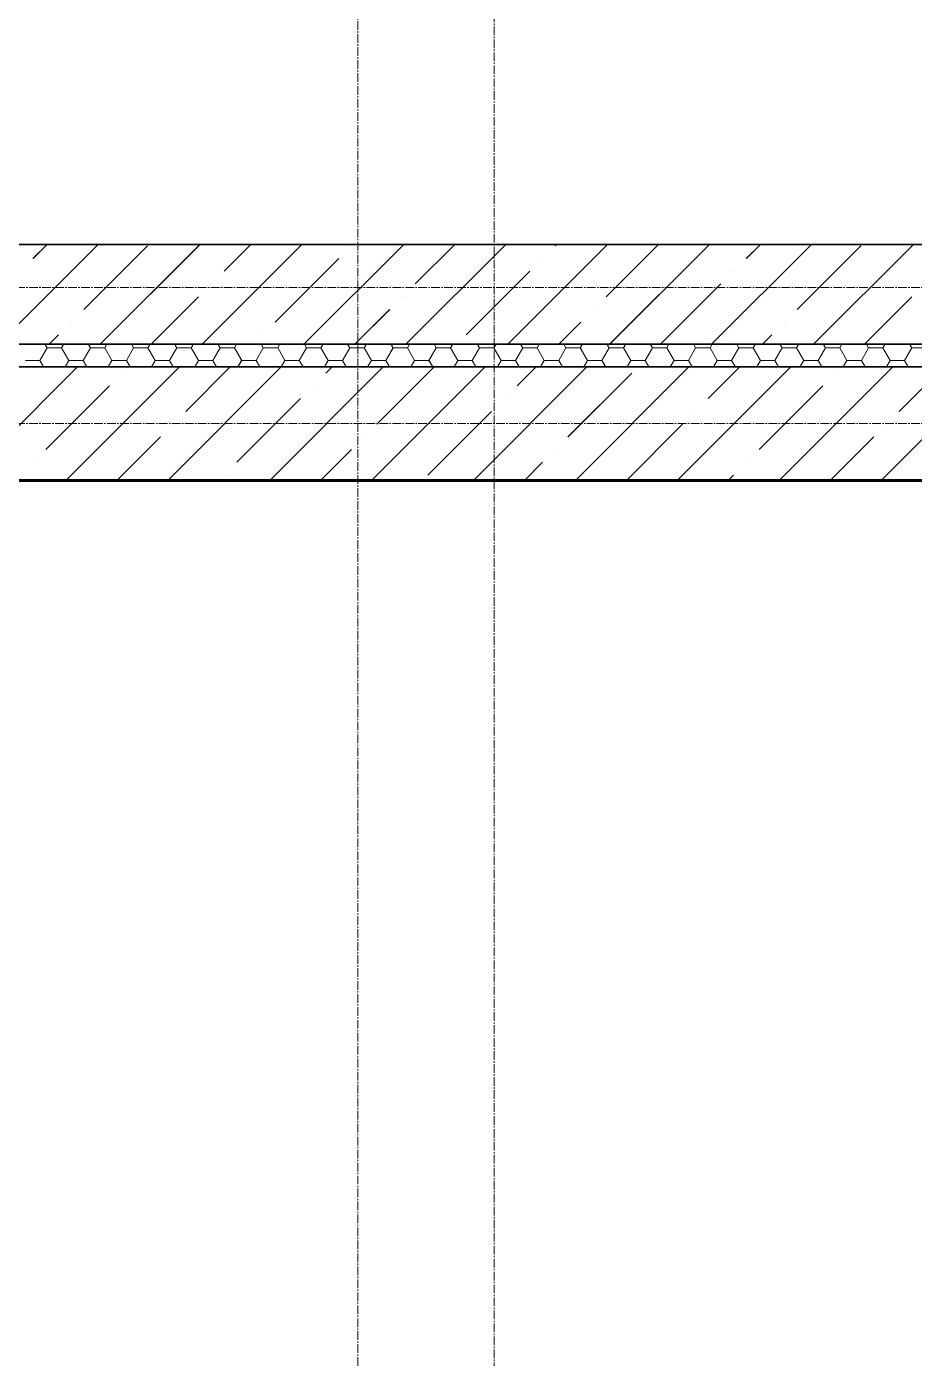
# Model space of a CAD drawing. Header units: millimetres. Extents: x 470010 to 1231400, y -134005 to 421770.
# Drawn here: x 678144 to 680099, y -31770 to -28837 of the extents above; entities that cross this region are included whole.
import ezdxf
from ezdxf.enums import TextEntityAlignment as Align

# ---------------------------------------------------------------- set-up
doc = ezdxf.new("R2010")
doc.units = ezdxf.units.MM
doc.linetypes.add('CENTER2', pattern=[28.575, 19.05, -3.175, 3.175, -3.175])
doc.layers.get('Defpoints').update_dxf_attribs({"color": 140})
for name, color, linetype, lineweight in [('0) шп потолок', 3, 'Continuous', 60), ('АР_Стены ЖБ', 7, 'Continuous', 35), ('АР_Стены_дефшов', 4, 'Continuous', 0), ('АР_Штриховка', 8, 'Continuous', 0)]:
    doc.layers.add(name, color=color, linetype=linetype, lineweight=lineweight)
doc.layers.add('РД_Оси_100', color=7, linetype='Continuous', lineweight=0, true_color=0x525252)
doc.styles.add('style1', font='ARIALN.TTF')

# ---------------------------------------------------------------- blocks, each defined once
blk = doc.blocks.new('СОШ_2200_АР_ОСИ_М100_28.05.24')
at = {"layer": 'РД_Оси_100', "color": 251, "linetype": 'CENTER2', "true_color": 0x636466}
for points in [[(5849.555, 139938.679), (6000, 139538.679), (6000, -6194.559)], [(6300, -6195.83), (6300, 139538.679), (6450, 139938.679)], [(29555, 64200), (-5454.958, 64200), (-5954.958, 64350)], [(29555, 63900), (-5454.958, 63900), (-5954.958, 63750)]]:
    blk.add_lwpolyline(points, dxfattribs=at)
blk = doc.blocks.new('A$C9108343f')
at = {"layer": '0) шп потолок'}
blk.add_lwpolyline([(14845, 61875), (14845, 70530), (7287.9, 70530), (7287.9, 61455), (13825, 61455)], dxfattribs=at)
at = {"layer": 'АР_Стены ЖБ', "color": 18, "linetype": 'Continuous', "lineweight": 35, "true_color": 0x000000}
for p, q in [((19660, 71050), (7055, 71050)), ((7055, 70830), (19880, 70830)), ((19930, 70780), (7055, 70780)), ((7055, 70530), (20180, 70530))]:
    blk.add_line(p, q, dxfattribs=at)
at = {"layer": 'АР_Стены_дефшов', "color": 18, "linetype": 'Continuous', "lineweight": 0, "true_color": 0x000000}
for p, q in [((19880, 70830), (7255, 70830)), ((7255, 70780), (19930, 70780))]:
    blk.add_line(p, q, dxfattribs=at)
at = {"layer": 'АР_Штриховка', "color": 18, "linetype": 'Continuous', "lineweight": 5, "true_color": 0x000000}
for p, q in [((12362.5, 70830), (12582.5, 71050)), ((12439.1, 71018.8), (12470.3, 71050)), ((12551.3, 70906.6), (12691.7, 71046.9)), ((12587, 70830), (12807, 71050)), ((12811.5, 70830), (13031.5, 71050)), ((12860, 70990.8), (12919.3, 71050)), ((13036, 70830), (13256, 71050)), ((13140.7, 71046.9), (13140.7, 71046.9)), ((13260.5, 70830), (13480.5, 71050)), ((13281, 70962.7), (13368.3, 71050)), ((13485, 70830), (13705, 71050)), ((13589.7, 71046.9), (13592.8, 71050)), ((13701.9, 70934.6), (13817.3, 71050)), ((13709.5, 70830), (13929.5, 71050)), ((13934.1, 70830), (14154.1, 71050)), ((14010.6, 71018.8), (14041.8, 71050)), ((14122.9, 70906.6), (14263.2, 71046.9)), ((14158.6, 70830), (14378.6, 71050)), ((12972.3, 70878.5), (13112.6, 71018.8)), ((13561.6, 71018.8), (13561.6, 71018.8)), ((13393.2, 70850.4), (13533.5, 70990.8)), ((13982.6, 70990.8), (13982.6, 70990.8)), ((12832, 70962.7), (12832, 70962.7)), ((13821.8, 70830), (13954.5, 70962.7)), ((12699.3, 70830), (12803.9, 70934.6)), ((13252.9, 70934.6), (13252.9, 70934.6)), ((14270.8, 70830), (14375.4, 70934.6)), ((13148.3, 70830), (13224.9, 70906.6)), ((13673.9, 70906.6), (13673.9, 70906.6)), ((12474.8, 70830), (12495.2, 70850.4)), ((12523.3, 70878.5), (12523.3, 70878.5)), ((12944.2, 70850.4), (12944.2, 70850.4)), ((13597.3, 70830), (13645.8, 70878.5)), ((14046.3, 70830), (14066.8, 70850.4)), ((14094.8, 70878.5), (14094.8, 70878.5)), ((12287, 70530), (12537, 70780)), ((12511.5, 70530), (12761.5, 70780)), ((12635.5, 70766.3), (12635.5, 70766.3)), ((12736, 70530), (12986, 70780)), ((12775.8, 70682.1), (12873.8, 70780)), ((12960.5, 70530), (13210.5, 70780)), ((13084.5, 70766.3), (13098.3, 70780)), ((13185, 70530), (13435, 70780)), ((13196.8, 70654), (13322.8, 70780)), ((13409.5, 70530), (13659.5, 70780)), ((13505.5, 70738.2), (13547.3, 70780)), ((13617.7, 70625.9), (13758.1, 70766.3)), ((13634.1, 70530), (13884.1, 70780)), ((13858.6, 70530), (14108.6, 70780)), ((13926.4, 70710.1), (13996.3, 70780)), ((14083.1, 70530), (14333.1, 70780)), ((14207.1, 70766.3), (14207.1, 70766.3)), ((14307.6, 70530), (14557.6, 70780)), ((14347.4, 70682.1), (14445.3, 70780)), ((12467.1, 70597.9), (12607.5, 70738.2)), ((13056.5, 70738.2), (13056.5, 70738.2)), ((14038.7, 70597.9), (14179, 70738.2)), ((12888.1, 70569.8), (13028.4, 70710.1)), ((13477.4, 70710.1), (13477.4, 70710.1)), ((13309, 70541.7), (13449.4, 70682.1)), ((13898.4, 70682.1), (13898.4, 70682.1)), ((12747.8, 70654), (12747.8, 70654)), ((13746.3, 70530), (13870.3, 70654)), ((14319.3, 70654), (14319.3, 70654)), ((12623.8, 70530), (12719.7, 70625.9)), ((13168.7, 70625.9), (13168.7, 70625.9)), ((14195.3, 70530), (14291.3, 70625.9)), ((13072.8, 70530), (13140.7, 70597.9)), ((13589.7, 70597.9), (13589.7, 70597.9)), ((12439.1, 70569.8), (12439.1, 70569.8)), ((13521.8, 70530), (13561.6, 70569.8)), ((14010.6, 70569.8), (14010.6, 70569.8)), ((12860, 70541.7), (12860, 70541.7)), ((13970.8, 70530), (13982.6, 70541.7))]:
    blk.add_line(p, q, dxfattribs=at)
at = {"layer": 'АР_Штриховка', "color": 18, "linetype": 'Continuous', "lineweight": 0, "true_color": 0x000000}
for p, q in [((12454.3, 70794.2), (12470.2, 70821.7)), ((12470.2, 70821.7), (12465.4, 70830)), ((12470.2, 70821.7), (12501.9, 70821.7)), ((12501.9, 70821.7), (12506.7, 70830)), ((12517.8, 70794.2), (12501.9, 70821.7)), ((12549.5, 70794.2), (12565.4, 70821.7)), ((12565.4, 70821.7), (12560.6, 70830)), ((12565.4, 70821.7), (12597.2, 70821.7)), ((12597.2, 70821.7), (12602, 70830)), ((12613, 70794.2), (12597.2, 70821.7)), ((12644.8, 70794.2), (12660.7, 70821.7)), ((12660.7, 70821.7), (12655.9, 70830)), ((12660.7, 70821.7), (12692.4, 70821.7)), ((12692.4, 70821.7), (12697.2, 70830)), ((12708.3, 70794.2), (12692.4, 70821.7)), ((12740, 70794.2), (12755.9, 70821.7)), ((12755.9, 70821.7), (12751.1, 70830)), ((12755.9, 70821.7), (12787.7, 70821.7)), ((12787.7, 70821.7), (12792.5, 70830)), ((12803.5, 70794.2), (12787.7, 70821.7)), ((12835.3, 70794.2), (12851.2, 70821.7)), ((12851.2, 70821.7), (12846.4, 70830)), ((12851.2, 70821.7), (12882.9, 70821.7)), ((12882.9, 70821.7), (12887.7, 70830)), ((12898.8, 70794.2), (12882.9, 70821.7)), ((12930.5, 70794.2), (12946.4, 70821.7)), ((12946.4, 70821.7), (12941.6, 70830)), ((12946.4, 70821.7), (12978.2, 70821.7)), ((12978.2, 70821.7), (12983, 70830)), ((12994, 70794.2), (12978.2, 70821.7)), ((13025.8, 70794.2), (13041.7, 70821.7)), ((13041.7, 70821.7), (13036.9, 70830)), ((13041.7, 70821.7), (13073.4, 70821.7)), ((13073.4, 70821.7), (13078.2, 70830)), ((13089.3, 70794.2), (13073.4, 70821.7)), ((13121, 70794.2), (13136.9, 70821.7)), ((13136.9, 70821.7), (13132.1, 70830)), ((13136.9, 70821.7), (13168.7, 70821.7)), ((13168.7, 70821.7), (13173.5, 70830)), ((13184.5, 70794.2), (13168.7, 70821.7)), ((13216.3, 70794.2), (13232.2, 70821.7)), ((13232.2, 70821.7), (13227.4, 70830)), ((13232.2, 70821.7), (13263.9, 70821.7)), ((13263.9, 70821.7), (13268.7, 70830)), ((13279.8, 70794.2), (13263.9, 70821.7)), ((13311.5, 70794.2), (13327.4, 70821.7)), ((13327.4, 70821.7), (13322.6, 70830)), ((13327.4, 70821.7), (13359.2, 70821.7)), ((13359.2, 70821.7), (13364, 70830)), ((13375, 70794.2), (13359.2, 70821.7)), ((13406.8, 70794.2), (13422.7, 70821.7)), ((13422.7, 70821.7), (13417.9, 70830)), ((13422.7, 70821.7), (13454.4, 70821.7)), ((13454.4, 70821.7), (13459.2, 70830)), ((13470.3, 70794.2), (13454.4, 70821.7)), ((13502, 70794.2), (13517.9, 70821.7)), ((13517.9, 70821.7), (13513.1, 70830)), ((13517.9, 70821.7), (13549.7, 70821.7)), ((13549.7, 70821.7), (13554.5, 70830)), ((13565.5, 70794.2), (13549.7, 70821.7)), ((13597.3, 70794.2), (13613.2, 70821.7)), ((13613.2, 70821.7), (13608.4, 70830)), ((13613.2, 70821.7), (13644.9, 70821.7)), ((13644.9, 70821.7), (13649.7, 70830)), ((13660.8, 70794.2), (13644.9, 70821.7)), ((13692.5, 70794.2), (13708.4, 70821.7)), ((13708.4, 70821.7), (13703.6, 70830)), ((13708.4, 70821.7), (13740.2, 70821.7)), ((13740.2, 70821.7), (13745, 70830)), ((13756, 70794.2), (13740.2, 70821.7)), ((13787.8, 70794.2), (13803.7, 70821.7)), ((13803.7, 70821.7), (13798.9, 70830)), ((13803.7, 70821.7), (13835.4, 70821.7)), ((13835.4, 70821.7), (13840.2, 70830)), ((13851.3, 70794.2), (13835.4, 70821.7)), ((13883, 70794.2), (13898.9, 70821.7)), ((13898.9, 70821.7), (13894.1, 70830)), ((13898.9, 70821.7), (13930.7, 70821.7)), ((13930.7, 70821.7), (13935.5, 70830)), ((13946.5, 70794.2), (13930.7, 70821.7)), ((13978.3, 70794.2), (13994.2, 70821.7)), ((13994.2, 70821.7), (13989.4, 70830)), ((13994.2, 70821.7), (14025.9, 70821.7)), ((14025.9, 70821.7), (14030.7, 70830)), ((14041.8, 70794.2), (14025.9, 70821.7)), ((14073.5, 70794.2), (14089.4, 70821.7)), ((14089.4, 70821.7), (14084.6, 70830)), ((14089.4, 70821.7), (14121.2, 70821.7)), ((14121.2, 70821.7), (14126, 70830)), ((14137, 70794.2), (14121.2, 70821.7)), ((14168.8, 70794.2), (14184.7, 70821.7)), ((14184.7, 70821.7), (14179.9, 70830)), ((14184.7, 70821.7), (14216.4, 70821.7)), ((14216.4, 70821.7), (14221.2, 70830)), ((14232.3, 70794.2), (14216.4, 70821.7)), ((14264, 70794.2), (14279.9, 70821.7)), ((14279.9, 70821.7), (14275.1, 70830)), ((14279.9, 70821.7), (14311.7, 70821.7)), ((14311.7, 70821.7), (14316.5, 70830)), ((14327.5, 70794.2), (14311.7, 70821.7)), ((14359.3, 70794.2), (14375.2, 70821.7)), ((14375.2, 70821.7), (14370.4, 70830)), ((14375.2, 70821.7), (14406.9, 70821.7)), ((12422.5, 70794.2), (12454.3, 70794.2)), ((12462.5, 70780), (12454.3, 70794.2)), ((12509.6, 70780), (12517.8, 70794.2)), ((12517.8, 70794.2), (12549.5, 70794.2)), ((12557.7, 70780), (12549.5, 70794.2)), ((12604.8, 70780), (12613, 70794.2)), ((12613, 70794.2), (12644.8, 70794.2)), ((12653, 70780), (12644.8, 70794.2)), ((12700.1, 70780), (12708.3, 70794.2)), ((12708.3, 70794.2), (12740, 70794.2)), ((12748.2, 70780), (12740, 70794.2)), ((12795.3, 70780), (12803.5, 70794.2)), ((12803.5, 70794.2), (12835.3, 70794.2)), ((12843.5, 70780), (12835.3, 70794.2)), ((12890.6, 70780), (12898.8, 70794.2)), ((12898.8, 70794.2), (12930.5, 70794.2)), ((12938.7, 70780), (12930.5, 70794.2)), ((12985.8, 70780), (12994, 70794.2)), ((12994, 70794.2), (13025.8, 70794.2)), ((13034, 70780), (13025.8, 70794.2)), ((13081.1, 70780), (13089.3, 70794.2)), ((13089.3, 70794.2), (13121, 70794.2)), ((13129.2, 70780), (13121, 70794.2)), ((13176.3, 70780), (13184.5, 70794.2)), ((13184.5, 70794.2), (13216.3, 70794.2)), ((13224.5, 70780), (13216.3, 70794.2)), ((13271.6, 70780), (13279.8, 70794.2)), ((13279.8, 70794.2), (13311.5, 70794.2)), ((13319.7, 70780), (13311.5, 70794.2)), ((13366.8, 70780), (13375, 70794.2)), ((13375, 70794.2), (13406.8, 70794.2)), ((13415, 70780), (13406.8, 70794.2)), ((13462.1, 70780), (13470.3, 70794.2)), ((13470.3, 70794.2), (13502, 70794.2)), ((13510.2, 70780), (13502, 70794.2)), ((13557.3, 70780), (13565.5, 70794.2)), ((13565.5, 70794.2), (13597.3, 70794.2)), ((13605.5, 70780), (13597.3, 70794.2)), ((13652.6, 70780), (13660.8, 70794.2)), ((13660.8, 70794.2), (13692.5, 70794.2)), ((13700.7, 70780), (13692.5, 70794.2)), ((13747.8, 70780), (13756, 70794.2)), ((13756, 70794.2), (13787.8, 70794.2)), ((13796, 70780), (13787.8, 70794.2)), ((13843.1, 70780), (13851.3, 70794.2)), ((13851.3, 70794.2), (13883, 70794.2)), ((13891.2, 70780), (13883, 70794.2)), ((13938.3, 70780), (13946.5, 70794.2)), ((13946.5, 70794.2), (13978.3, 70794.2)), ((13986.5, 70780), (13978.3, 70794.2)), ((14033.6, 70780), (14041.8, 70794.2)), ((14041.8, 70794.2), (14073.5, 70794.2)), ((14081.7, 70780), (14073.5, 70794.2)), ((14128.8, 70780), (14137, 70794.2)), ((14137, 70794.2), (14168.8, 70794.2)), ((14177, 70780), (14168.8, 70794.2)), ((14224.1, 70780), (14232.3, 70794.2)), ((14232.3, 70794.2), (14264, 70794.2)), ((14272.2, 70780), (14264, 70794.2)), ((14319.3, 70780), (14327.5, 70794.2)), ((14327.5, 70794.2), (14359.3, 70794.2)), ((14367.5, 70780), (14359.3, 70794.2))]:
    blk.add_line(p, q, dxfattribs=at)
at = {"layer": 'РД_Оси_100'}
blk.add_blockref('СОШ_2200_АР_ОСИ_М100_28.05.24', (7155, 6755), dxfattribs=at)
at = {"layer": 'Defpoints', "color": 18, "true_color": 0x000000, "style": 'style1'}
for p in [(143949.3, 316089.1), (143975, 281639.5), (143890.4, 273244.7), (143840, 264276.8), (143967.8, 254892.4), (12252, 104178.1), (12382.6, 96023.1)]:
    blk.add_attdef('АР-ПОМЕЩЕНИЕ:НАИМЕНОВАНИЕ', text='', height=100, dxfattribs=at).set_placement(p, align=Align.MIDDLE)
at = {"layer": 'Defpoints', "color": 18, "true_color": 0x000000, "style": 'style1', "flags": 8}
for p in [(143951.3, 279099.1), (143848.3, 269251.1), (143875.3, 260094.2), (144049.7, 250824.7), (163419.3, 238153.4), (155897.5, 237966), (183037.2, 237966), (143342.9, 237876.2)]:
    blk.add_attdef('АР-ПОМЕЩЕНИЕ:НАИМЕНОВАНИЕ', text='', height=100, dxfattribs=at).set_placement(p, align=Align.MIDDLE)

msp = doc.modelspace()

# ---------------------------------------------------------------- linework, layer by layer
at = {"layer": '0) шп потолок'}
msp.add_lwpolyline([(680563.57, -38491.242), (680563.57, -29836.242), (673006.525, -29836.242), (673006.525, -38911.242), (679543.57, -38911.242)], dxfattribs=at)
at = {"layer": 'АР_Стены ЖБ', "color": 18, "linetype": 'Continuous', "lineweight": 35, "true_color": 0x000000}
for p, q in [((685378.618, -29316.242), (672773.57, -29316.242)), ((672773.57, -29536.242), (685598.618, -29536.242)), ((685648.57, -29586.242), (672773.57, -29586.242)), ((672773.57, -29836.242), (685898.57, -29836.242))]:
    msp.add_line(p, q, dxfattribs=at)
at = {"layer": 'АР_Стены_дефшов', "color": 18, "linetype": 'Continuous', "lineweight": 0, "true_color": 0x000000}
for p, q in [((685598.57, -29536.242), (672973.57, -29536.242)), ((672973.57, -29586.242), (685648.57, -29586.242))]:
    msp.add_line(p, q, dxfattribs=at)
at = {"layer": 'АР_Штриховка', "color": 18, "linetype": 'Continuous', "lineweight": 5, "true_color": 0x000000}
for p, q in [((678081.122, -29536.242), (678301.122, -29316.242)), ((678157.693, -29347.418), (678188.869, -29316.242)), ((678269.947, -29459.671), (678410.263, -29319.354)), ((678305.628, -29536.242), (678525.628, -29316.242)), ((678530.135, -29536.242), (678750.135, -29316.242)), ((678578.643, -29375.481), (678637.882, -29316.242)), ((678754.641, -29536.242), (678974.641, -29316.242)), ((678979.148, -29536.242), (679199.148, -29316.242)), ((678999.592, -29403.544), (679086.894, -29316.242)), ((679203.654, -29536.242), (679423.654, -29316.242)), ((679308.289, -29319.354), (679311.401, -29316.242)), ((679420.542, -29431.608), (679535.907, -29316.242)), ((679428.16, -29536.242), (679648.16, -29316.242)), ((679652.667, -29536.242), (679872.667, -29316.242)), ((679729.238, -29347.418), (679760.414, -29316.242)), ((679841.491, -29459.671), (679981.808, -29319.354)), ((679877.173, -29536.242), (680097.173, -29316.242)), ((678690.896, -29487.734), (678831.213, -29347.418)), ((679111.846, -29515.797), (679252.162, -29375.481)), ((679540.414, -29536.242), (679673.112, -29403.544)), ((678417.882, -29536.242), (678522.516, -29431.608)), ((679989.426, -29536.242), (680094.061, -29431.608)), ((678866.894, -29536.242), (678943.466, -29459.671)), ((679315.907, -29536.242), (679364.415, -29487.734)), ((678193.375, -29536.242), (678213.82, -29515.797)), ((679764.92, -29536.242), (679785.365, -29515.797)), ((678005.629, -29836.242), (678255.629, -29586.242)), ((678230.135, -29836.242), (678480.135, -29586.242)), ((678454.641, -29836.242), (678704.641, -29586.242)), ((678494.453, -29684.177), (678592.388, -29586.242)), ((678679.148, -29836.242), (678929.148, -29586.242)), ((678803.149, -29599.987), (678816.895, -29586.242)), ((678903.654, -29836.242), (679153.654, -29586.242)), ((678915.403, -29712.241), (679041.401, -29586.242)), ((679128.161, -29836.242), (679378.161, -29586.242)), ((679224.099, -29628.051), (679265.907, -29586.242)), ((679336.352, -29740.304), (679476.669, -29599.987)), ((679352.667, -29836.242), (679602.667, -29586.242)), ((679577.173, -29836.242), (679827.173, -29586.242)), ((679645.048, -29656.114), (679714.92, -29586.242)), ((679801.68, -29836.242), (680051.68, -29586.242)), ((680026.186, -29836.242), (680276.186, -29586.242)), ((680065.998, -29684.177), (680163.933, -29586.242)), ((678185.757, -29768.367), (678326.073, -29628.051)), ((679757.302, -29768.367), (679897.618, -29628.051)), ((678606.706, -29796.43), (678747.023, -29656.114)), ((679027.656, -29824.494), (679167.972, -29684.177)), ((679464.92, -29836.242), (679588.922, -29712.241)), ((678342.388, -29836.242), (678438.326, -29740.304)), ((679913.933, -29836.242), (680009.871, -29740.304)), ((678791.401, -29836.242), (678859.276, -29768.367)), ((679240.414, -29836.242), (679280.225, -29796.43)), ((679689.427, -29836.242), (679701.175, -29824.494))]:
    msp.add_line(p, q, dxfattribs=at)
at = {"layer": 'АР_Штриховка', "color": 18, "linetype": 'Continuous', "lineweight": 0, "true_color": 0x000000}
for p, q in [((678188.779, -29544.541), (678183.987, -29536.242)), ((678220.529, -29544.541), (678225.32, -29536.242)), ((678284.029, -29544.541), (678279.237, -29536.242)), ((678315.779, -29544.541), (678320.57, -29536.242)), ((678379.279, -29544.541), (678374.487, -29536.242)), ((678411.029, -29544.541), (678415.82, -29536.242)), ((678474.529, -29544.541), (678469.737, -29536.242)), ((678506.279, -29544.541), (678511.07, -29536.242)), ((678569.779, -29544.541), (678564.987, -29536.242)), ((678601.529, -29544.541), (678606.32, -29536.242)), ((678665.029, -29544.541), (678660.237, -29536.242)), ((678696.779, -29544.541), (678701.57, -29536.242)), ((678760.279, -29544.541), (678755.487, -29536.242)), ((678792.029, -29544.541), (678796.82, -29536.242)), ((678855.529, -29544.541), (678850.737, -29536.242)), ((678887.279, -29544.541), (678892.07, -29536.242)), ((678950.779, -29544.541), (678945.987, -29536.242)), ((678982.529, -29544.541), (678987.32, -29536.242)), ((679046.029, -29544.541), (679041.237, -29536.242)), ((679077.779, -29544.541), (679082.57, -29536.242)), ((679141.279, -29544.541), (679136.487, -29536.242)), ((679173.029, -29544.541), (679177.82, -29536.242)), ((679236.529, -29544.541), (679231.737, -29536.242)), ((679268.279, -29544.541), (679273.07, -29536.242)), ((679331.779, -29544.541), (679326.987, -29536.242)), ((679363.529, -29544.541), (679368.32, -29536.242)), ((679427.029, -29544.541), (679422.237, -29536.242)), ((679458.779, -29544.541), (679463.57, -29536.242)), ((679522.279, -29544.541), (679517.487, -29536.242)), ((679554.029, -29544.541), (679558.82, -29536.242)), ((679617.529, -29544.541), (679612.737, -29536.242)), ((679649.279, -29544.541), (679654.07, -29536.242)), ((679712.779, -29544.541), (679707.987, -29536.242)), ((679744.529, -29544.541), (679749.32, -29536.242)), ((679808.029, -29544.541), (679803.237, -29536.242)), ((679839.779, -29544.541), (679844.57, -29536.242)), ((679903.279, -29544.541), (679898.487, -29536.242)), ((679935.029, -29544.541), (679939.82, -29536.242)), ((679998.529, -29544.541), (679993.737, -29536.242)), ((680030.279, -29544.541), (680035.07, -29536.242)), ((680093.779, -29544.541), (680088.987, -29536.242)), ((678141.154, -29572.038), (678172.904, -29572.038)), ((678172.904, -29572.037), (678188.779, -29544.541)), ((678181.105, -29586.242), (678172.904, -29572.037)), ((678188.779, -29544.541), (678220.529, -29544.541)), ((678236.404, -29572.037), (678220.529, -29544.541)), ((678228.203, -29586.242), (678236.404, -29572.037)), ((678236.404, -29572.038), (678268.154, -29572.038)), ((678268.154, -29572.037), (678284.029, -29544.541)), ((678276.355, -29586.242), (678268.154, -29572.037)), ((678284.029, -29544.541), (678315.779, -29544.541)), ((678331.654, -29572.037), (678315.779, -29544.541)), ((678323.453, -29586.242), (678331.654, -29572.037)), ((678331.654, -29572.038), (678363.404, -29572.038)), ((678363.404, -29572.037), (678379.279, -29544.541)), ((678371.605, -29586.242), (678363.404, -29572.037)), ((678379.279, -29544.541), (678411.029, -29544.541)), ((678426.904, -29572.037), (678411.029, -29544.541)), ((678418.703, -29586.242), (678426.904, -29572.037)), ((678426.904, -29572.038), (678458.654, -29572.038)), ((678458.654, -29572.037), (678474.529, -29544.541)), ((678466.855, -29586.242), (678458.654, -29572.037)), ((678474.529, -29544.541), (678506.279, -29544.541)), ((678522.154, -29572.037), (678506.279, -29544.541)), ((678513.953, -29586.242), (678522.154, -29572.037)), ((678522.154, -29572.038), (678553.904, -29572.038)), ((678553.904, -29572.037), (678569.779, -29544.541)), ((678562.105, -29586.242), (678553.904, -29572.037)), ((678569.779, -29544.541), (678601.529, -29544.541)), ((678617.404, -29572.037), (678601.529, -29544.541)), ((678609.203, -29586.242), (678617.404, -29572.037)), ((678617.404, -29572.038), (678649.154, -29572.038)), ((678649.154, -29572.037), (678665.029, -29544.541)), ((678657.355, -29586.242), (678649.154, -29572.037)), ((678665.029, -29544.541), (678696.779, -29544.541)), ((678712.654, -29572.037), (678696.779, -29544.541)), ((678704.453, -29586.242), (678712.654, -29572.037)), ((678712.654, -29572.038), (678744.404, -29572.038)), ((678744.404, -29572.037), (678760.279, -29544.541)), ((678752.605, -29586.242), (678744.404, -29572.037)), ((678760.279, -29544.541), (678792.029, -29544.541)), ((678807.904, -29572.037), (678792.029, -29544.541)), ((678799.703, -29586.242), (678807.904, -29572.037)), ((678807.904, -29572.038), (678839.654, -29572.038)), ((678839.654, -29572.037), (678855.529, -29544.541)), ((678847.855, -29586.242), (678839.654, -29572.037)), ((678855.529, -29544.541), (678887.279, -29544.541)), ((678903.154, -29572.037), (678887.279, -29544.541)), ((678894.953, -29586.242), (678903.154, -29572.037)), ((678903.154, -29572.038), (678934.904, -29572.038)), ((678934.904, -29572.037), (678950.779, -29544.541)), ((678943.105, -29586.242), (678934.904, -29572.037)), ((678950.779, -29544.541), (678982.529, -29544.541)), ((678998.404, -29572.037), (678982.529, -29544.541)), ((678990.203, -29586.242), (678998.404, -29572.037)), ((678998.404, -29572.038), (679030.154, -29572.038)), ((679030.154, -29572.037), (679046.029, -29544.541)), ((679038.355, -29586.242), (679030.154, -29572.037)), ((679046.029, -29544.541), (679077.779, -29544.541)), ((679093.654, -29572.037), (679077.779, -29544.541)), ((679085.453, -29586.242), (679093.654, -29572.037)), ((679093.654, -29572.038), (679125.404, -29572.038)), ((679125.404, -29572.037), (679141.279, -29544.541)), ((679133.605, -29586.242), (679125.404, -29572.037)), ((679141.279, -29544.541), (679173.029, -29544.541)), ((679188.904, -29572.037), (679173.029, -29544.541)), ((679180.703, -29586.242), (679188.904, -29572.037)), ((679188.904, -29572.038), (679220.654, -29572.038)), ((679220.654, -29572.037), (679236.529, -29544.541)), ((679228.855, -29586.242), (679220.654, -29572.037)), ((679236.529, -29544.541), (679268.279, -29544.541)), ((679284.154, -29572.037), (679268.279, -29544.541)), ((679275.953, -29586.242), (679284.154, -29572.037)), ((679284.154, -29572.038), (679315.904, -29572.038)), ((679315.904, -29572.037), (679331.779, -29544.541)), ((679324.105, -29586.242), (679315.904, -29572.037)), ((679331.779, -29544.541), (679363.529, -29544.541)), ((679379.404, -29572.037), (679363.529, -29544.541)), ((679371.203, -29586.242), (679379.404, -29572.037)), ((679379.404, -29572.038), (679411.154, -29572.038)), ((679411.154, -29572.037), (679427.029, -29544.541)), ((679419.355, -29586.242), (679411.154, -29572.037)), ((679427.029, -29544.541), (679458.779, -29544.541)), ((679474.654, -29572.037), (679458.779, -29544.541)), ((679466.453, -29586.242), (679474.654, -29572.037)), ((679474.654, -29572.038), (679506.404, -29572.038)), ((679506.404, -29572.037), (679522.279, -29544.541)), ((679514.605, -29586.242), (679506.404, -29572.037)), ((679522.279, -29544.541), (679554.029, -29544.541)), ((679569.904, -29572.037), (679554.029, -29544.541)), ((679561.703, -29586.242), (679569.904, -29572.037)), ((679569.904, -29572.038), (679601.654, -29572.038)), ((679601.654, -29572.037), (679617.529, -29544.541)), ((679609.855, -29586.242), (679601.654, -29572.037)), ((679617.529, -29544.541), (679649.279, -29544.541)), ((679665.154, -29572.037), (679649.279, -29544.541)), ((679656.953, -29586.242), (679665.154, -29572.037)), ((679665.154, -29572.038), (679696.904, -29572.038)), ((679696.904, -29572.037), (679712.779, -29544.541)), ((679705.105, -29586.242), (679696.904, -29572.037)), ((679712.779, -29544.541), (679744.529, -29544.541)), ((679760.404, -29572.037), (679744.529, -29544.541)), ((679752.203, -29586.242), (679760.404, -29572.037)), ((679760.404, -29572.038), (679792.154, -29572.038)), ((679792.154, -29572.037), (679808.029, -29544.541)), ((679800.355, -29586.242), (679792.154, -29572.037)), ((679808.029, -29544.541), (679839.779, -29544.541)), ((679855.654, -29572.037), (679839.779, -29544.541)), ((679847.453, -29586.242), (679855.654, -29572.037)), ((679855.654, -29572.038), (679887.404, -29572.038)), ((679887.404, -29572.037), (679903.279, -29544.541)), ((679895.605, -29586.242), (679887.404, -29572.037)), ((679903.279, -29544.541), (679935.029, -29544.541)), ((679950.904, -29572.037), (679935.029, -29544.541)), ((679942.703, -29586.242), (679950.904, -29572.037)), ((679950.904, -29572.038), (679982.654, -29572.038)), ((679982.654, -29572.037), (679998.529, -29544.541)), ((679990.855, -29586.242), (679982.654, -29572.037)), ((679998.529, -29544.541), (680030.279, -29544.541)), ((680046.154, -29572.037), (680030.279, -29544.541)), ((680037.953, -29586.242), (680046.154, -29572.037)), ((680046.154, -29572.038), (680077.904, -29572.038)), ((680077.904, -29572.037), (680093.779, -29544.541)), ((680086.105, -29586.242), (680077.904, -29572.037)), ((680093.779, -29544.541), (680125.529, -29544.541))]:
    msp.add_line(p, q, dxfattribs=at)

# ---------------------------------------------------------------- block references
msp.add_blockref('A$C9108343f', (665718.612, -100366.242))
at = {"layer": 'РД_Оси_100'}
msp.add_blockref('СОШ_2200_АР_ОСИ_М100_28.05.24', (672873.57, -93611.242), dxfattribs=at)

doc.saveas('drawing.dxf')
